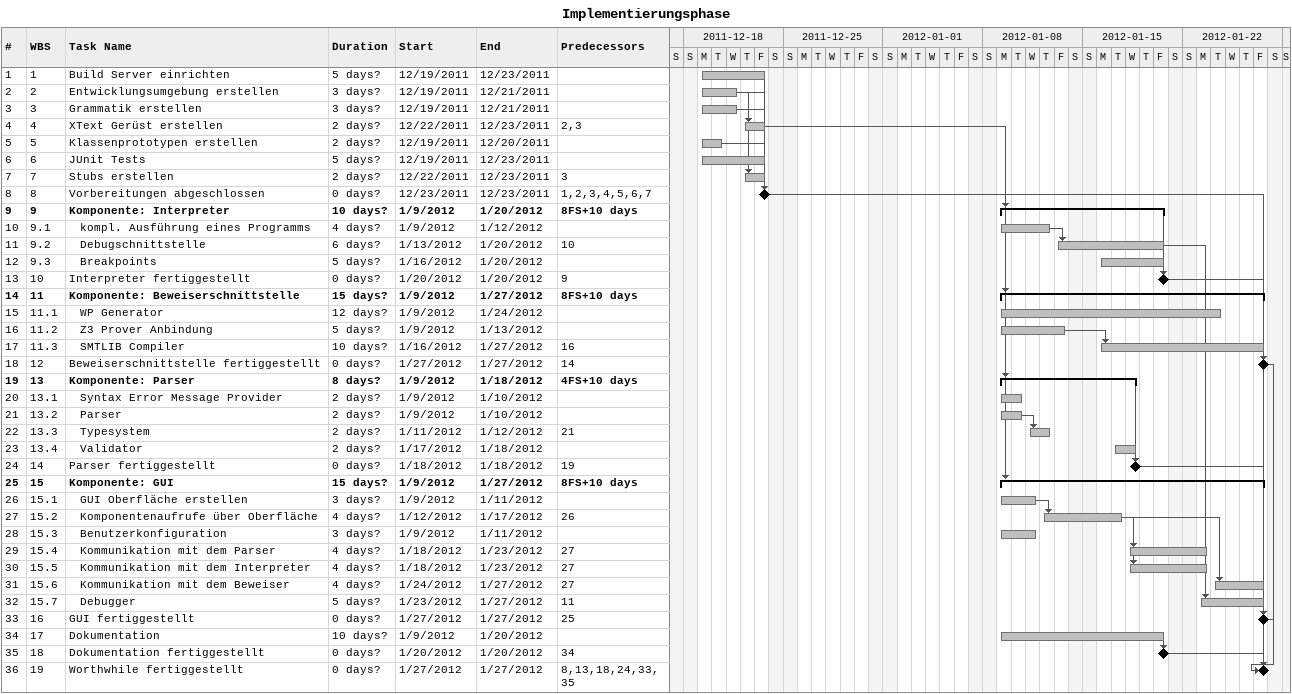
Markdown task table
Implementierungsphase

| ID | WBS | Task | Duration | Start | Finish | Predecessors |
|---|---|---|---|---|---|---|
| 1 | 1 | Build Server einrichten | 5d? | 2011-12-19 | 2011-12-23 |  |
| 2 | 2 | Entwicklungsumgebung erstellen | 3d? | 2011-12-19 | 2011-12-21 |  |
| 3 | 3 | Grammatik erstellen | 3d? | 2011-12-19 | 2011-12-21 |  |
| 4 | 4 | XText Gerüst erstellen | 2d? | 2011-12-22 | 2011-12-23 | 2, 3 |
| 5 | 5 | Klassenprototypen erstellen | 2d? | 2011-12-19 | 2011-12-20 |  |
| 6 | 6 | JUnit Tests | 5d? | 2011-12-19 | 2011-12-23 |  |
| 7 | 7 | Stubs erstellen | 2d? | 2011-12-22 | 2011-12-23 | 3 |
| 8 | 8 | Vorbereitungen abgeschlossen | 0d? | 2011-12-23 | 2011-12-23 | 1, 2, 3, 4, 5, 6, 7 |
| 9 | 9 | **Komponente: Interpreter** | 10d? | 2012-01-09 | 2012-01-20 | 8FS+10d |
| 10 | 9.1 | kompl. Ausführung eines Programms | 4d? | 2012-01-09 | 2012-01-12 |  |
| 11 | 9.2 | Debugschnittstelle | 6d? | 2012-01-13 | 2012-01-20 | 10 |
| 12 | 9.3 | Breakpoints | 5d? | 2012-01-16 | 2012-01-20 |  |
| 13 | 10 | Interpreter fertiggestellt | 0d? | 2012-01-20 | 2012-01-20 | 9 |
| 14 | 11 | **Komponente: Beweiserschnittstelle** | 15d? | 2012-01-09 | 2012-01-27 | 8FS+10d |
| 15 | 11.1 | WP Generator | 12d? | 2012-01-09 | 2012-01-24 |  |
| 16 | 11.2 | Z3 Prover Anbindung | 5d? | 2012-01-09 | 2012-01-13 |  |
| 17 | 11.3 | SMTLIB Compiler | 10d? | 2012-01-16 | 2012-01-27 | 16 |
| 18 | 12 | Beweiserschnittstelle fertiggestellt | 0d? | 2012-01-27 | 2012-01-27 | 14 |
| 19 | 13 | **Komponente: Parser** | 8d? | 2012-01-09 | 2012-01-18 | 4FS+10d |
| 20 | 13.1 | Syntax Error Message Provider | 2d? | 2012-01-09 | 2012-01-10 |  |
| 21 | 13.2 | Parser | 2d? | 2012-01-09 | 2012-01-10 |  |
| 22 | 13.3 | Typesystem | 2d? | 2012-01-11 | 2012-01-12 | 21 |
| 23 | 13.4 | Validator | 2d? | 2012-01-17 | 2012-01-18 |  |
| 24 | 14 | Parser fertiggestellt | 0d? | 2012-01-18 | 2012-01-18 | 19 |
| 25 | 15 | **Komponente: GUI** | 15d? | 2012-01-09 | 2012-01-27 | 8FS+10d |
| 26 | 15.1 | GUI Oberfläche erstellen | 3d? | 2012-01-09 | 2012-01-11 |  |
| 27 | 15.2 | Komponentenaufrufe über Oberfläche | 4d? | 2012-01-12 | 2012-01-17 | 26 |
| 28 | 15.3 | Benutzerkonfiguration | 3d? | 2012-01-09 | 2012-01-11 |  |
| 29 | 15.4 | Kommunikation mit dem Parser | 4d? | 2012-01-18 | 2012-01-23 | 27 |
| 30 | 15.5 | Kommunikation mit dem Interpreter | 4d? | 2012-01-18 | 2012-01-23 | 27 |
| 31 | 15.6 | Kommunikation mit dem Beweiser | 4d? | 2012-01-24 | 2012-01-27 | 27 |
| 32 | 15.7 | Debugger | 5d? | 2012-01-23 | 2012-01-27 | 11 |
| 33 | 16 | GUI fertiggestellt | 0d? | 2012-01-27 | 2012-01-27 | 25 |
| 34 | 17 | Dokumentation | 10d? | 2012-01-09 | 2012-01-20 |  |
| 35 | 18 | Dokumentation fertiggestellt | 0d? | 2012-01-20 | 2012-01-20 | 34 |
| 36 | 19 | Worthwhile fertiggestellt | 0d? | 2012-01-27 | 2012-01-27 | 8, 13, 18, 24, 33, 35 |
